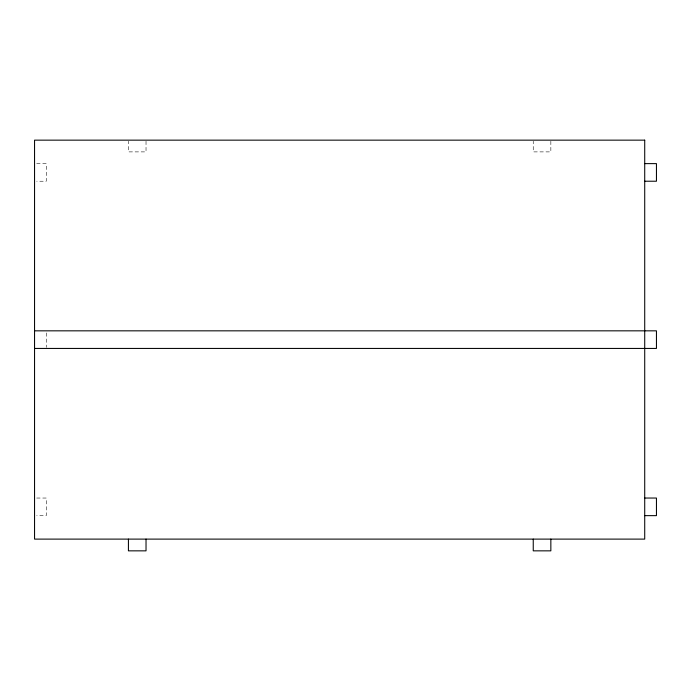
<?xml version="1.0" encoding="UTF-8"?>
<svg xmlns="http://www.w3.org/2000/svg" width="691" height="691" viewBox="0 0 691 691"><rect width="100%" height="100%" fill="white"/><g stroke="black" fill="none" stroke-linecap="round" stroke-linejoin="round"><path stroke-width="0.52" stroke-dasharray="3.46 2.59" d="M36.683 163.62L46.28 163.62L46.28 181.223L36.683 181.223M36.683 498.038L46.28 498.038L46.28 515.641L36.683 515.641M550.848 141.223L550.848 151.89L533.245 151.89L533.245 141.223M146.026 141.223L146.026 151.89L128.422 151.89L128.422 141.223M46.28 332.907L46.28 347.4"/><path stroke-width="1.04" d="M644.72 163.62L656.45 163.62L656.45 181.223L644.72 181.223M34.55 330.834L656.45 330.834L656.45 348.437L34.55 348.437M644.72 498.038L656.45 498.038L656.45 515.641L644.72 515.641M550.848 539.11L550.848 550.848L533.245 550.848L533.245 539.11M146.026 539.11L146.026 550.848L128.422 550.848L128.422 539.11M644.72 140.152L34.55 140.152L34.55 539.11L644.72 539.11L644.72 140.152"/></g></svg>
